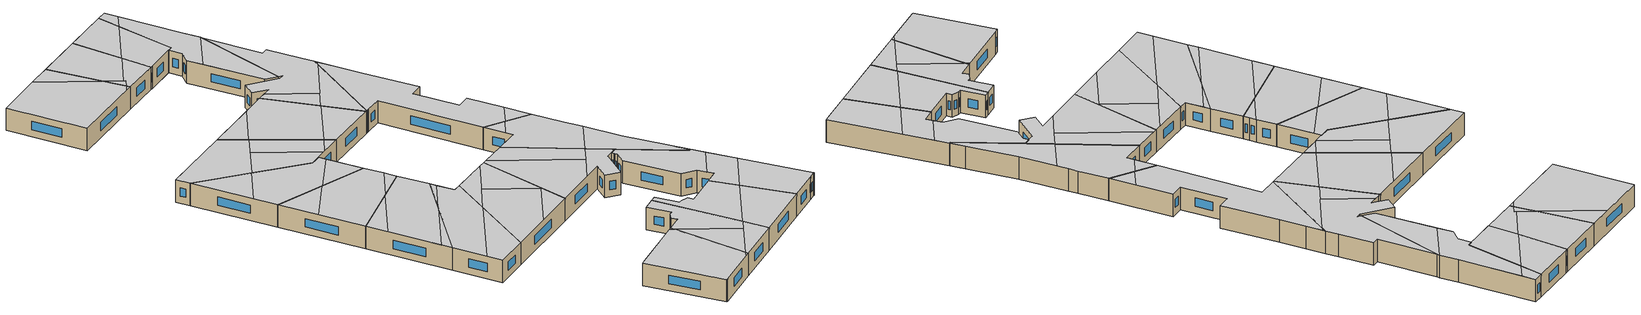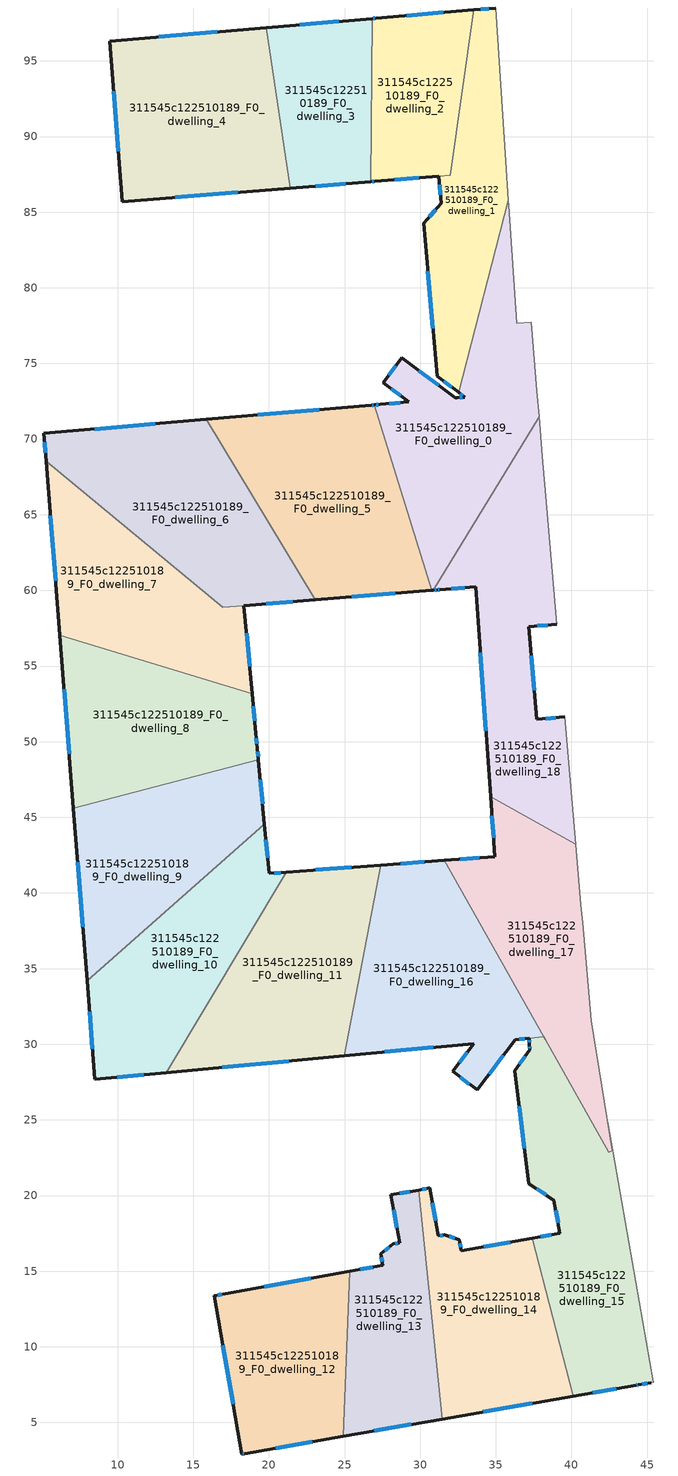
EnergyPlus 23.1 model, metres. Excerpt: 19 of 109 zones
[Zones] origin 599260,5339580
311545c122510189_F0_dwelling_0
 floor ground (EU_floor_Construction): 35.84,85.8 35.86,85.45 36.39,77.66 37.33,77.74 37.72,73.19 37.86,71.47 30.87,60.02 30.75,60.01 26.96,72.26 27.37,72.29 29.26,72.46 27.56,73.72 28.78,75.36 32.33,72.72 32.45,72.73 32.95,72.77 32.54,73.08 z0
 wall outside (EU_wall_Construction): 32.54,73.08 32.95,72.77 32.45,72.73 32.33,72.72 28.78,75.36 27.56,73.72 29.26,72.46 27.37,72.29 26.96,72.26 / 30.75,60.01 30.87,60.02 z0:3
 wall to 311545c122510189_F0_dwelling_5 (EU_wall_Construction): 26.96,72.26 30.75,60.01 z0:3
 wall to 311545c122510189_F0_dwelling_1 (EU_wall_Construction): 35.84,85.8 32.54,73.08 z0:3
 wall adiabatic (EU_wall_Construction): 37.86,71.47 37.72,73.19 37.33,77.74 36.39,77.66 35.86,85.45 35.84,85.8 z0:3
 wall to 311545c122510189_F0_dwelling_18 (EU_wall_Construction): 30.87,60.02 37.86,71.47 z0:3
 window (EU_Window_Construction): 27.24,72.28 27.09,72.27 / 28.67,72.4 27.96,72.34 / 28.09,73.33 28.73,72.85 / 28.39,74.85 27.94,74.24 / 31.22,73.55 29.89,74.53 / 32.79,72.76 32.6,72.74 / 32.67,72.99 32.82,72.87 z0.94:2.06
 ceiling to 311545c122510189_F1_dwelling_4 (EU_floor_Construction): 37.42,70.75 37.86,71.47 37.72,73.19 37.33,77.74 36.39,77.66 35.86,85.45 35.84,85.8 32.54,73.08 32.95,72.77 32.45,72.73 32.33,72.72 28.78,75.36 27.56,73.72 29.26,72.46 28.08,72.35 31.69,66.93 z3
 ceiling to 311545c122510189_F1_dwelling_7 (EU_floor_Construction): 30.87,60.02 37.42,70.75 29.14,65.23 30.75,60.01 z3
 ceiling to 311545c122510189_F1_dwelling_5 (EU_floor_Construction): 31.69,66.93 28.08,72.35 27.37,72.29 26.96,72.26 29.14,65.23 z3
311545c122510189_F0_dwelling_1
 floor ground (EU_floor_Construction): 34.98,98.5 35.67,88.36 35.84,85.8 32.54,73.08 31.12,74.14 30.24,84.28 31.39,85.58 31.24,87.38 31.99,87.44 33.56,98.37 z0
 wall outside (EU_wall_Construction): 34.98,98.5 33.56,98.37 / 31.24,87.38 31.39,85.58 30.24,84.28 31.12,74.14 32.54,73.08 z0:3
 wall adiabatic (EU_wall_Construction): 35.84,85.8 35.67,88.36 34.98,98.5 z0:3
 wall to 311545c122510189_F0_dwelling_2 (EU_wall_Construction): 33.56,98.37 31.99,87.44 31.24,87.38 z0:3
 window (EU_Window_Construction): 34.53,98.46 34,98.41 / 31.56,73.81 32.09,73.41 / 30.52,81.1 30.84,77.32 / 31.03,85.17 30.6,84.69 / 31.29,86.82 31.34,86.14 z0.94:2.06
 ceiling to 311545c122510189_F1_dwelling_2 (EU_floor_Construction): 35.83,85.82 35.67,88.36 35.12,96.39 35.11,96.61 33.11,95.28 31.99,87.44 31.24,87.38 31.39,85.58 30.24,84.28 30.42,82.22 z3
 ceiling to 311545c122510189_F1_dwelling_4 (EU_floor_Construction): 32.54,73.08 35.84,85.8 35.83,85.82 30.42,82.22 31.12,74.14 z3
 ceiling to 311545c122510189_F1_dwelling_0 (EU_floor_Construction): 35.11,96.61 34.98,98.5 33.55,98.37 33.11,95.28 z3
311545c122510189_F0_dwelling_10
 floor ground (EU_floor_Construction): 19.71,44.55 20.02,41.29 21.13,41.38 13.22,28.12 8.5,27.68 7.98,34.18 z0
 wall outside (EU_wall_Construction): 21.13,41.38 20.02,41.29 19.71,44.55 / 7.98,34.18 8.5,27.68 13.22,28.12 z0:3
 wall to 311545c122510189_F0_dwelling_9 (EU_wall_Construction): 19.71,44.55 7.98,34.18 z0:3
 wall to 311545c122510189_F0_dwelling_11 (EU_wall_Construction): 13.22,28.12 21.13,41.38 z0:3
 window (EU_Window_Construction): 19.92,42.31 19.81,43.53 / 20.78,41.35 20.37,41.32 / 9.98,27.82 11.74,27.98 / 8.14,32.14 8.34,29.72 z0.94:2.06
 ceiling to 311545c122510189_F1_dwelling_10 (EU_floor_Construction): 18.07,36.25 21.13,41.37 20.02,41.29 19.82,43.39 19.79,43.65 15.33,40.67 7.98,34.18 8.33,29.77 z3
 ceiling to 311545c122510189_F1_dwelling_12 (EU_floor_Construction): 13.22,28.12 18.07,36.25 8.33,29.77 8.5,27.68 z3
 ceiling to 311545c122510189_F1_dwelling_9 (EU_floor_Construction): 19.79,43.65 19.71,44.55 15.33,40.67 z3
311545c122510189_F0_dwelling_11
 floor ground (EU_floor_Construction): 27.39,41.84 24.99,29.24 13.22,28.12 21.13,41.38 z0
 wall outside (EU_wall_Construction): 27.39,41.84 21.13,41.38 / 13.22,28.12 24.99,29.24 z0:3
 wall to 311545c122510189_F0_dwelling_16 (EU_wall_Construction): 24.99,29.24 27.39,41.84 z0:3
 window (EU_Window_Construction): 25.43,41.69 23.1,41.52 / 16.91,28.47 21.3,28.89 z0.94:2.06
 ceiling to 311545c122510189_F1_dwelling_12 (EU_floor_Construction): 25.59,32.98 21.77,38.71 18.07,36.25 13.22,28.12 19.14,28.68 z3
 ceiling to 311545c122510189_F1_dwelling_10 (EU_floor_Construction): 26.35,41.76 21.13,41.37 18.07,36.25 z3
 ceiling to 311545c122510189_F1_dwelling_13 (EU_floor_Construction): 24.99,29.24 27.39,41.84 26.35,41.76 21.77,38.71 25.59,32.98 19.14,28.68 z3
311545c122510189_F0_dwelling_12
 floor ground (EU_floor_Construction): 25.35,15 24.92,4.09 18.4,2.95 18.2,2.92 16.41,13.38 17.12,13.51 z0
 wall outside (EU_wall_Construction): 25.35,15 17.12,13.51 16.41,13.38 18.2,2.92 18.4,2.95 24.92,4.09 z0:3
 wall to 311545c122510189_F0_dwelling_13 (EU_wall_Construction): 24.92,4.09 25.35,15 z0:3
 window (EU_Window_Construction): 16.9,13.47 16.63,13.42 / 22.77,14.53 19.7,13.97 / 20.44,3.31 22.87,3.73 / 18.26,2.93 18.33,2.94 / 16.97,10.1 17.63,6.2 z0.94:2.06
 ceiling to 311545c122510189_F1_dwelling_16 (EU_floor_Construction): 24.02,3.93 24.94,4.54 25.32,14.37 24.95,14.93 17.12,13.51 16.41,13.38 18.2,2.92 18.4,2.95 z3
 ceiling to 311545c122510189_F1_dwelling_15 (EU_floor_Construction): 25.32,14.37 25.35,15 24.95,14.93 z3
 ceiling to 311545c122510189_F1_dwelling_17 (EU_floor_Construction): 24.92,4.09 24.94,4.54 24.02,3.93 z3
311545c122510189_F0_dwelling_13
 floor ground (EU_floor_Construction): 29.89,20.37 31.46,5.23 24.92,4.09 25.35,15 27.54,15.4 27.4,16.15 28.21,16.8 28.64,16.88 28.07,20.04 z0
 wall outside (EU_wall_Construction): 29.89,20.37 28.07,20.04 28.64,16.88 28.21,16.8 27.4,16.15 27.54,15.4 25.35,15 / 24.92,4.09 31.46,5.23 z0:3
 wall to 311545c122510189_F0_dwelling_14 (EU_wall_Construction): 31.46,5.23 29.89,20.37 z0:3
 window (EU_Window_Construction): 26.85,15.27 26.03,15.12 / 27.44,15.92 27.49,15.63 / 27.96,16.6 27.65,16.36 / 28.5,16.85 28.35,16.82 / 28.25,19.05 28.46,17.87 / 29.32,20.26 28.64,20.14 / 26.97,4.45 29.41,4.87 z0.94:2.06
 ceiling to 311545c122510189_F1_dwelling_15 (EU_floor_Construction): 31.1,8.65 29.89,20.37 28.07,20.04 28.64,16.88 28.21,16.8 27.4,16.15 27.46,15.83 27.54,15.4 25.35,15 25.32,14.37 29.74,7.74 z3
 ceiling to 311545c122510189_F1_dwelling_16 (EU_floor_Construction): 29.74,7.74 25.32,14.37 24.94,4.54 z3
 ceiling to 311545c122510189_F1_dwelling_17 (EU_floor_Construction): 31.46,5.23 31.1,8.65 24.94,4.54 24.92,4.09 z3
311545c122510189_F0_dwelling_14
 floor ground (EU_floor_Construction): 37.41,17.19 40.1,6.74 31.46,5.23 29.89,20.37 30.64,20.5 31.21,17.34 31.6,17.41 32.59,17.09 32.72,16.34 z0
 wall outside (EU_wall_Construction): 37.41,17.19 32.72,16.34 32.59,17.09 31.6,17.41 31.21,17.34 30.64,20.5 29.89,20.37 / 31.46,5.23 40.1,6.74 z0:3
 wall to 311545c122510189_F0_dwelling_15 (EU_wall_Construction): 40.1,6.74 37.41,17.19 z0:3
 window (EU_Window_Construction): 31.03,18.33 30.82,19.51 / 31.48,17.38 31.33,17.36 / 32.28,17.19 31.91,17.31 / 32.68,16.57 32.63,16.86 / 35.94,16.92 34.19,16.6 / 34.17,5.7 37.39,6.27 / 30.4,20.46 30.13,20.41 z0.94:2.06
 ceiling to 311545c122510189_F1_dwelling_17 (EU_floor_Construction): 40.1,6.74 38.37,13.49 31.1,8.65 31.46,5.23 z3
 ceiling to 311545c122510189_F1_dwelling_15 (EU_floor_Construction): 38.37,13.49 37.41,17.19 32.72,16.34 32.59,17.09 31.6,17.41 31.21,17.34 30.64,20.5 29.89,20.37 31.1,8.65 z3
311545c122510189_F0_dwelling_15
 floor ground (EU_floor_Construction): 42.39,24.87 45.41,7.7 45.43,7.67 45.27,7.64 44.42,7.49 44.27,7.47 40.1,6.74 37.41,17.19 39.24,17.52 38.84,19.7 37.18,20.78 36.25,28.26 37.25,29.62 37.23,29.94 37.22,30 37.2,30.39 38.18,30.49 38.26,30.34 42.47,22.87 42.7,22.95 z0
 wall outside (EU_wall_Construction): 40.1,6.74 44.27,7.47 44.42,7.49 45.27,7.64 / 37.2,30.39 37.22,30 37.23,29.94 37.25,29.62 36.25,28.26 37.18,20.78 38.84,19.7 39.24,17.52 37.41,17.19 z0:3
 wall adiabatic (EU_wall_Construction): 45.27,7.64 45.43,7.67 45.41,7.7 42.39,24.87 42.7,22.95 z0:3
 wall to 311545c122510189_F0_dwelling_17 (EU_wall_Construction): 42.7,22.95 42.47,22.87 38.26,30.34 38.18,30.49 z0:3
 wall to 311545c122510189_F0_dwelling_16 (EU_wall_Construction): 38.18,30.49 37.2,30.39 z0:3
 window (EU_Window_Construction): 44.69,7.54 45,7.59 / 44.32,7.48 44.38,7.48 / 41.41,6.97 42.97,7.24 / 38.67,17.42 37.99,17.29 / 38.97,19.02 39.12,18.2 / 37.7,20.45 38.32,20.04 / 36.54,25.91 36.89,23.13 / 36.94,29.2 36.57,28.68 / 37.23,29.84 37.24,29.72 / 37.2,30.27 37.21,30.12 z0.94:2.06
 ceiling to 311545c122510189_F1_dwelling_14 (EU_floor_Construction): 43.06,21.09 42.39,24.87 42.7,22.95 42.47,22.87 38.26,30.34 38.18,30.49 37.2,30.39 37.25,29.62 36.25,28.26 37.18,20.78 38.84,19.7 39.07,18.43 z3
 ceiling to 311545c122510189_F1_dwelling_17 (EU_floor_Construction): 45.27,7.64 45.43,7.67 45.41,7.7 43.76,17.08 38.37,13.49 40.1,6.74 z3
 ceiling to 311545c122510189_F1_dwelling_15 (EU_floor_Construction): 43.76,17.08 43.06,21.09 39.07,18.43 39.24,17.52 37.41,17.19 38.37,13.49 z3
311545c122510189_F0_dwelling_16
 floor ground (EU_floor_Construction): 31.61,42.15 38.18,30.49 36.28,30.31 33.77,26.98 32.15,28.2 33.54,30.05 24.99,29.24 27.39,41.84 z0
 wall outside (EU_wall_Construction): 24.99,29.24 33.54,30.05 32.15,28.2 33.77,26.98 36.28,30.31 37.2,30.39 / 31.61,42.15 27.39,41.84 z0:3
 wall to 311545c122510189_F0_dwelling_17 (EU_wall_Construction): 38.18,30.49 31.61,42.15 z0:3
 window (EU_Window_Construction): 34.55,28.02 35.49,29.26 / 32.66,27.82 33.26,27.36 / 33.11,29.47 32.59,28.78 / 27.67,29.49 30.86,29.79 / 30.29,42.06 28.71,41.94 / 36.57,30.33 36.91,30.37 z0.94:2.06
 ceiling to 311545c122510189_F1_dwelling_13 (EU_floor_Construction): 34.33,32.16 27.86,41.88 27.39,41.84 24.99,29.24 30.75,29.78 z3
 ceiling to 311545c122510189_F1_dwelling_11 (EU_floor_Construction): 36.44,33.57 31.61,42.15 27.86,41.88 34.33,32.16 z3
 ceiling to 311545c122510189_F1_dwelling_14 (EU_floor_Construction): 38.18,30.49 36.44,33.57 30.75,29.78 33.54,30.05 32.15,28.2 33.77,26.98 36.28,30.31 z3
311545c122510189_F0_dwelling_17
 floor ground (EU_floor_Construction): 40.28,43.21 40.62,39.21 40.74,38.02 41.32,31.55 42.7,22.95 42.47,22.87 31.61,42.15 34.94,42.4 34.66,46.35 z0
 wall outside (EU_wall_Construction): 34.66,46.35 34.94,42.4 31.61,42.15 z0:3
 wall to 311545c122510189_F0_dwelling_18 (EU_wall_Construction): 40.28,43.21 34.66,46.35 z0:3
 wall adiabatic (EU_wall_Construction): 42.7,22.95 41.32,31.55 40.74,38.02 40.62,39.21 40.28,43.21 z0:3
 window (EU_Window_Construction): 34.75,45.12 34.85,43.64 / 33.89,42.32 32.65,42.23 z0.94:2.06
 ceiling to 311545c122510189_F1_dwelling_11 (EU_floor_Construction): 40.88,36.53 40.74,38.02 40.62,39.21 40.28,43.21 37.19,44.94 34.87,43.39 34.94,42.4 31.61,42.15 36.44,33.57 z3
 ceiling to 311545c122510189_F1_dwelling_14 (EU_floor_Construction): 42.7,22.95 41.32,31.55 40.88,36.53 36.44,33.57 38.23,30.4 38.26,30.34 42.47,22.87 z3
 ceiling to 311545c122510189_F1_dwelling_7 (EU_floor_Construction): 37.19,44.94 34.66,46.35 34.87,43.39 z3
311545c122510189_F0_dwelling_18
 floor ground (EU_floor_Construction): 37.86,71.47 38.08,68.87 38.38,65.48 39.03,57.76 37.17,57.6 37.71,51.47 39.56,51.63 40.28,43.21 34.66,46.35 33.68,60.25 31.3,60.05 31.16,60.04 30.87,60.02 z0
 wall outside (EU_wall_Construction): 39.56,51.63 37.71,51.47 37.17,57.6 39.03,57.76 / 30.87,60.02 31.16,60.04 31.3,60.05 33.68,60.25 34.66,46.35 z0:3
 wall adiabatic (EU_wall_Construction): 40.28,43.21 39.56,51.63 / 39.03,57.76 38.38,65.48 38.08,68.87 37.86,71.47 z0:3
 window (EU_Window_Construction): 37.54,53.39 37.34,55.68 / 38.98,51.58 38.29,51.52 / 33.98,55.89 34.35,50.71 / 32.04,60.11 32.93,60.19 / 31.2,60.04 31.26,60.05 / 30.96,60.02 31.07,60.03 / 37.76,57.65 38.45,57.71 z0.94:2.06
 ceiling to 311545c122510189_F1_dwelling_7 (EU_floor_Construction): 39.97,46.79 39.56,51.63 37.71,51.47 37.17,57.6 39.03,57.76 38.38,65.48 38.08,68.87 37.9,71.07 37.42,70.75 30.87,60.02 33.68,60.25 34.66,46.35 37.19,44.94 z3
 ceiling to 311545c122510189_F1_dwelling_4 (EU_floor_Construction): 37.9,71.07 37.86,71.47 37.42,70.75 z3
 ceiling to 311545c122510189_F1_dwelling_11 (EU_floor_Construction): 40.28,43.21 39.97,46.79 37.19,44.94 z3
311545c122510189_F0_dwelling_2
 floor ground (EU_floor_Construction): 33.56,98.37 31.99,87.44 27,87.04 26.75,87.02 26.82,97.8 27.08,97.82 z0
 wall outside (EU_wall_Construction): 33.56,98.37 27.08,97.82 26.82,97.8 / 26.75,87.02 27,87.04 31.23,87.38 z0:3
 wall to 311545c122510189_F0_dwelling_3 (EU_wall_Construction): 26.82,97.8 26.75,87.02 z0:3
 window (EU_Window_Construction): 31.52,98.2 29.11,97.99 / 28.33,87.14 29.91,87.27 / 26.83,87.02 26.92,87.03 / 27,97.81 26.9,97.8 z0.94:2.06
 ceiling to 311545c122510189_F1_dwelling_2 (EU_floor_Construction): 31.99,87.44 33.11,95.28 26.78,91.06 26.75,87.02 z3
 ceiling to 311545c122510189_F1_dwelling_0 (EU_floor_Construction): 33.11,95.28 33.55,98.37 27.08,97.82 26.82,97.8 26.78,91.06 z3
311545c122510189_F0_dwelling_3
 floor ground (EU_floor_Construction): 26.82,97.8 26.75,87.02 21.42,86.59 19.84,97.2 z0
 wall outside (EU_wall_Construction): 21.42,86.59 26.75,87.02 / 26.82,97.8 19.84,97.2 z0:3
 wall to 311545c122510189_F0_dwelling_4 (EU_wall_Construction): 19.84,97.2 21.42,86.59 z0:3
 window (EU_Window_Construction): 23.09,86.72 25.08,86.88 / 24.64,97.61 22.03,97.39 z0.94:2.06
 ceiling to 311545c122510189_F1_dwelling_0 (EU_floor_Construction): 26.78,91.06 26.82,97.8 19.84,97.2 20.9,90.05 22.24,88.04 z3
 ceiling to 311545c122510189_F1_dwelling_1 (EU_floor_Construction): 22.38,87.83 20.9,90.05 21.34,87.14 z3
 ceiling to 311545c122510189_F1_dwelling_2 (EU_floor_Construction): 26.75,87.02 26.78,91.06 22.24,88.04 22.38,87.83 21.34,87.14 21.42,86.59 z3
311545c122510189_F0_dwelling_4
 floor ground (EU_floor_Construction): 19.84,97.2 21.42,86.59 10.32,85.69 9.47,96.31 z0
 wall outside (EU_wall_Construction): 19.84,97.2 9.47,96.31 10.32,85.69 21.42,86.59 z0:3
 window (EU_Window_Construction): 16.59,96.92 12.72,96.59 / 13.8,85.97 17.94,86.3 / 9.74,92.98 10.05,89.02 z0.94:2.06
 ceiling to 311545c122510189_F1_dwelling_1 (EU_floor_Construction): 20.38,86.5 21.34,87.14 20.9,90.05 16.34,96.9 9.47,96.31 10.32,85.69 z3
 ceiling to 311545c122510189_F1_dwelling_0 (EU_floor_Construction): 20.9,90.05 19.84,97.2 16.34,96.9 z3
 ceiling to 311545c122510189_F1_dwelling_2 (EU_floor_Construction): 21.42,86.59 21.34,87.14 20.38,86.5 z3
311545c122510189_F0_dwelling_5
 floor ground (EU_floor_Construction): 26.96,72.26 30.75,60.01 23.06,59.38 15.85,71.3 26.76,72.24 z0
 wall outside (EU_wall_Construction): 26.96,72.26 26.76,72.24 15.85,71.3 / 23.06,59.38 30.75,60.01 z0:3
 wall to 311545c122510189_F0_dwelling_6 (EU_wall_Construction): 15.85,71.3 23.06,59.38 z0:3
 window (EU_Window_Construction): 26.9,72.25 26.82,72.25 / 25.47,59.58 28.34,59.81 / 23.34,71.94 19.27,71.59 z0.94:2.06
 ceiling to 311545c122510189_F1_dwelling_5 (EU_floor_Construction): 29.14,65.23 26.96,72.26 26.76,72.24 23.54,71.96 17.78,68.12 22.28,60.67 z3
 ceiling to 311545c122510189_F1_dwelling_3 (EU_floor_Construction): 23.54,71.96 15.85,71.3 17.77,68.12 z3
 ceiling to 311545c122510189_F1_dwelling_7 (EU_floor_Construction): 30.75,60.01 29.14,65.23 22.28,60.67 23.06,59.38 z3
311545c122510189_F0_dwelling_6
 floor ground (EU_floor_Construction): 15.85,71.3 23.06,59.38 16.95,58.88 5.28,68.53 5.13,70.37 z0
 wall outside (EU_wall_Construction): 15.85,71.3 5.13,70.37 5.28,68.53 / 18.35,58.99 23.06,59.38 z0:3
 wall to 311545c122510189_F0_dwelling_7 (EU_wall_Construction): 5.28,68.53 16.95,58.88 18.35,58.99 z0:3
 window (EU_Window_Construction): 12.49,71.01 8.49,70.66 / 5.18,69.79 5.23,69.11 / 19.83,59.11 21.59,59.26 z0.94:2.06
 ceiling to 311545c122510189_F1_dwelling_3 (EU_floor_Construction): 17.77,68.12 15.85,71.3 5.13,70.37 5.28,68.53 11.12,63.69 z3
 ceiling to 311545c122510189_F1_dwelling_5 (EU_floor_Construction): 22.28,60.67 17.78,68.12 15.12,66.35 19.93,59.12 19.96,59.12 z3
 ceiling to 311545c122510189_F1_dwelling_6 (EU_floor_Construction): 19.93,59.12 15.12,66.35 11.12,63.69 16.95,58.88 z3
 ceiling to 311545c122510189_F1_dwelling_7 (EU_floor_Construction): 23.06,59.38 22.28,60.67 19.96,59.12 z3
311545c122510189_F0_dwelling_7
 floor ground (EU_floor_Construction): 18.35,58.99 18.9,53.17 6.18,57.05 5.28,68.53 16.95,58.88 z0
 wall outside (EU_wall_Construction): 5.28,68.53 6.18,57.05 / 18.9,53.17 18.35,58.99 z0:3
 wall to 311545c122510189_F0_dwelling_8 (EU_wall_Construction): 6.18,57.05 18.9,53.17 z0:3
 window (EU_Window_Construction): 5.56,64.93 5.9,60.65 / 18.73,54.99 18.52,57.17 z0.94:2.06
 ceiling to 311545c122510189_F1_dwelling_6 (EU_floor_Construction): 18.44,58.04 18.35,58.99 16.95,58.88 11.12,63.69 5.93,60.24 6.18,57.05 12.8,55.03 z3
 ceiling to 311545c122510189_F1_dwelling_3 (EU_floor_Construction): 11.12,63.69 5.28,68.53 5.93,60.24 z3
 ceiling to 311545c122510189_F1_dwelling_8 (EU_floor_Construction): 18.9,53.17 18.44,58.04 12.8,55.03 z3
311545c122510189_F0_dwelling_8
 floor ground (EU_floor_Construction): 18.9,53.17 19.15,50.55 19.23,49.57 19.31,48.82 7.08,45.6 6.18,57.05 z0
 wall outside (EU_wall_Construction): 19.31,48.82 19.23,49.57 19.15,50.55 18.9,53.17 / 6.18,57.05 7.08,45.6 z0:3
 wall to 311545c122510189_F0_dwelling_9 (EU_wall_Construction): 7.08,45.6 19.31,48.82 z0:3
 window (EU_Window_Construction): 19.07,51.37 18.98,52.35 / 19.21,49.87 19.18,50.24 / 19.28,49.05 19.26,49.33 / 6.46,53.46 6.8,49.19 z0.94:2.06
 ceiling to 311545c122510189_F1_dwelling_8 (EU_floor_Construction): 14.8,47.63 19.15,50.52 19.15,50.55 18.9,53.17 12.8,55.03 6.6,51.72 7.08,45.6 z3
 ceiling to 311545c122510189_F1_dwelling_6 (EU_floor_Construction): 12.8,55.03 6.18,57.05 6.6,51.72 z3
 ceiling to 311545c122510189_F1_dwelling_9 (EU_floor_Construction): 19.31,48.82 19.23,49.57 19.15,50.52 14.8,47.63 z3
311545c122510189_F0_dwelling_9
 floor ground (EU_floor_Construction): 19.31,48.82 19.71,44.55 7.98,34.18 7.08,45.6 z0
 wall outside (EU_wall_Construction): 19.71,44.55 19.31,48.82 / 7.08,45.6 7.98,34.18 z0:3
 window (EU_Window_Construction): 19.58,45.89 19.43,47.48 / 7.37,42.02 7.7,37.76 z0.94:2.06
 ceiling to 311545c122510189_F1_dwelling_9 (EU_floor_Construction): 15.33,40.67 19.71,44.55 19.31,48.82 14.8,47.63 7.32,42.65 7.86,35.71 z3
 ceiling to 311545c122510189_F1_dwelling_10 (EU_floor_Construction): 15.33,40.67 7.86,35.71 7.98,34.18 z3
 ceiling to 311545c122510189_F1_dwelling_8 (EU_floor_Construction): 14.8,47.63 7.08,45.6 7.32,42.65 z3
[Building]
EU S2 Campaign: North Axis=0; Terrain=City; Solar Distribution=FullExterior
[Site:Location]
Vienna: Latitude=48; Longitude=16.5; Time Zone=1; Elevation=183
[SizingPeriod:WeatherFileDays]
AnnualSizingPeriod: Begin Month=1; Begin Day of Month=1; End Month=12; End Day of Month=31; Day of Week for Start Day=Monday; Use Weather File Daylight Saving Period=No; Use Weather File Rain and Snow Indicators=No
[MATERIAL]
EU_InternalMass_Material: Roughness=MediumRough; Thickness=0.1; Conductivity=1; Density=1800; Specific Heat=900; Thermal Absorptance=0.9; Solar Absorptance=0.7; Visible Absorptance=0.7
[MATERIAL:NOMASS] Roughness=MediumRough; Thermal Absorptance=0.9; Solar Absorptance=0.7; Visible Absorptance=0.7
Name | Thermal Resistance
EU_wall_NoMass | 0.914258
EU_floor_NoMass | 1.09711
[WINDOWMATERIAL:SIMPLEGLAZINGSYSTEM]
EU_Window_SimpleGlazing: UFactor=2.09642; Solar Heat Gain Coefficient=0.65; Visible Transmittance=0.65
[CONSTRUCTION]
EU_wall_Construction: EU_wall_NoMass
EU_floor_Construction: EU_floor_NoMass
EU_Window_Construction: EU_Window_SimpleGlazing
EU_InternalMass_Construction: EU_InternalMass_Material
[ZONE] Type=1; Multiplier=1; Ceiling Height=autocalculate; Floor Area=autocalculate; Part of Total Floor Area=Yes
Name | Volume
311545c122510189_F0_dwelling_0 | 340.419
311545c122510189_F0_dwelling_1 | 236.248
311545c122510189_F0_dwelling_10 | 294.932
311545c122510189_F0_dwelling_11 | 337.45
311545c122510189_F0_dwelling_12 | 253.914
311545c122510189_F0_dwelling_13 | 214.983
311545c122510189_F0_dwelling_14 | 273.517
311545c122510189_F0_dwelling_15 | 348.633
311545c122510189_F0_dwelling_16 | 341.414
311545c122510189_F0_dwelling_17 | 294.52
311545c122510189_F0_dwelling_18 | 341.958
311545c122510189_F0_dwelling_2 | 193.721
311545c122510189_F0_dwelling_3 | 198.765
311545c122510189_F0_dwelling_4 | 345.182
311545c122510189_F0_dwelling_5 | 353.831
311545c122510189_F0_dwelling_6 | 346.286
311545c122510189_F0_dwelling_7 | 297.842
311545c122510189_F0_dwelling_8 | 294.918
311545c122510189_F0_dwelling_9 | 294.908
[INTERNALMASS] Construction=EU_InternalMass_Construction
Name | Zone or ZoneList | Surface Area
311545c122510189_F0_dwelling_0_EU_InternalMass | 311545c122510189_F0_dwelling_0 | 113.463
311545c122510189_F0_dwelling_1_EU_InternalMass | 311545c122510189_F0_dwelling_1 | 78.7523
311545c122510189_F0_dwelling_2_EU_InternalMass | 311545c122510189_F0_dwelling_2 | 64.5635
311545c122510189_F0_dwelling_3_EU_InternalMass | 311545c122510189_F0_dwelling_3 | 66.2642
311545c122510189_F0_dwelling_4_EU_InternalMass | 311545c122510189_F0_dwelling_4 | 115.063
311545c122510189_F0_dwelling_5_EU_InternalMass | 311545c122510189_F0_dwelling_5 | 117.947
311545c122510189_F0_dwelling_6_EU_InternalMass | 311545c122510189_F0_dwelling_6 | 115.437
311545c122510189_F0_dwelling_7_EU_InternalMass | 311545c122510189_F0_dwelling_7 | 99.2758
311545c122510189_F0_dwelling_8_EU_InternalMass | 311545c122510189_F0_dwelling_8 | 98.3058
311545c122510189_F0_dwelling_9_EU_InternalMass | 311545c122510189_F0_dwelling_9 | 98.3017
311545c122510189_F0_dwelling_10_EU_InternalMass | 311545c122510189_F0_dwelling_10 | 98.3111
311545c122510189_F0_dwelling_11_EU_InternalMass | 311545c122510189_F0_dwelling_11 | 112.482
311545c122510189_F0_dwelling_12_EU_InternalMass | 311545c122510189_F0_dwelling_12 | 84.6383
311545c122510189_F0_dwelling_13_EU_InternalMass | 311545c122510189_F0_dwelling_13 | 71.6614
311545c122510189_F0_dwelling_14_EU_InternalMass | 311545c122510189_F0_dwelling_14 | 91.1739
311545c122510189_F0_dwelling_15_EU_InternalMass | 311545c122510189_F0_dwelling_15 | 116.21
311545c122510189_F0_dwelling_16_EU_InternalMass | 311545c122510189_F0_dwelling_16 | 113.808
311545c122510189_F0_dwelling_17_EU_InternalMass | 311545c122510189_F0_dwelling_17 | 98.1722
311545c122510189_F0_dwelling_18_EU_InternalMass | 311545c122510189_F0_dwelling_18 | 113.987
[OTHEREQUIPMENT] Fuel Type=Electricity; Design Level Calculation Method=Watts/Area; Power per Zone Floor Area=1; Fraction Latent=0; Fraction Radiant=0; Fraction Lost=0; Carbon Dioxide Generation Rate=0; EndUse Subcategory=EU_Step8_InternalGains
Name | Zone or ZoneList or Space or SpaceList | Schedule
EU_Step8_InternalGain_311545c122510189_F0_dwelling_0_f000 | 311545c122510189_F0_dwelling_0 | EU_Step8_GainSchedule_311545c122510189_F0_dwelling_0_f000
EU_Step8_InternalGain_311545c122510189_F0_dwelling_1_f000 | 311545c122510189_F0_dwelling_1 | EU_Step8_GainSchedule_311545c122510189_F0_dwelling_1_f000
EU_Step8_InternalGain_311545c122510189_F0_dwelling_2_f000 | 311545c122510189_F0_dwelling_2 | EU_Step8_GainSchedule_311545c122510189_F0_dwelling_2_f000
EU_Step8_InternalGain_311545c122510189_F0_dwelling_3_f000 | 311545c122510189_F0_dwelling_3 | EU_Step8_GainSchedule_311545c122510189_F0_dwelling_3_f000
EU_Step8_InternalGain_311545c122510189_F0_dwelling_4_f000 | 311545c122510189_F0_dwelling_4 | EU_Step8_GainSchedule_311545c122510189_F0_dwelling_4_f000
EU_Step8_InternalGain_311545c122510189_F0_dwelling_5_f000 | 311545c122510189_F0_dwelling_5 | EU_Step8_GainSchedule_311545c122510189_F0_dwelling_5_f000
EU_Step8_InternalGain_311545c122510189_F0_dwelling_6_f000 | 311545c122510189_F0_dwelling_6 | EU_Step8_GainSchedule_311545c122510189_F0_dwelling_6_f000
EU_Step8_InternalGain_311545c122510189_F0_dwelling_7_f000 | 311545c122510189_F0_dwelling_7 | EU_Step8_GainSchedule_311545c122510189_F0_dwelling_7_f000
EU_Step8_InternalGain_311545c122510189_F0_dwelling_8_f000 | 311545c122510189_F0_dwelling_8 | EU_Step8_GainSchedule_311545c122510189_F0_dwelling_8_f000
EU_Step8_InternalGain_311545c122510189_F0_dwelling_9_f000 | 311545c122510189_F0_dwelling_9 | EU_Step8_GainSchedule_311545c122510189_F0_dwelling_9_f000
EU_Step8_InternalGain_311545c122510189_F0_dwelling_10_f000 | 311545c122510189_F0_dwelling_10 | EU_Step8_GainSchedule_311545c122510189_F0_dwelling_10_f000
EU_Step8_InternalGain_311545c122510189_F0_dwelling_11_f000 | 311545c122510189_F0_dwelling_11 | EU_Step8_GainSchedule_311545c122510189_F0_dwelling_11_f000
EU_Step8_InternalGain_311545c122510189_F0_dwelling_12_f000 | 311545c122510189_F0_dwelling_12 | EU_Step8_GainSchedule_311545c122510189_F0_dwelling_12_f000
EU_Step8_InternalGain_311545c122510189_F0_dwelling_13_f000 | 311545c122510189_F0_dwelling_13 | EU_Step8_GainSchedule_311545c122510189_F0_dwelling_13_f000
EU_Step8_InternalGain_311545c122510189_F0_dwelling_14_f000 | 311545c122510189_F0_dwelling_14 | EU_Step8_GainSchedule_311545c122510189_F0_dwelling_14_f000
EU_Step8_InternalGain_311545c122510189_F0_dwelling_15_f000 | 311545c122510189_F0_dwelling_15 | EU_Step8_GainSchedule_311545c122510189_F0_dwelling_15_f000
EU_Step8_InternalGain_311545c122510189_F0_dwelling_16_f000 | 311545c122510189_F0_dwelling_16 | EU_Step8_GainSchedule_311545c122510189_F0_dwelling_16_f000
EU_Step8_InternalGain_311545c122510189_F0_dwelling_17_f000 | 311545c122510189_F0_dwelling_17 | EU_Step8_GainSchedule_311545c122510189_F0_dwelling_17_f000
EU_Step8_InternalGain_311545c122510189_F0_dwelling_18_f000 | 311545c122510189_F0_dwelling_18 | EU_Step8_GainSchedule_311545c122510189_F0_dwelling_18_f000
[ZONEVENTILATION:DESIGNFLOWRATE] Schedule=EU_AlwaysOn; Design Flow Rate Calculation Method=AirChanges/Hour; Air Changes per Hour=0.546891; Ventilation Type=Natural; Fan Pressure Rise=0; Fan Total Efficiency=1; Constant Term Coefficient=1; Temperature Term Coefficient=0; Velocity Term Coefficient=0; Velocity Squared Term Coefficient=0; Minimum Indoor Temperature=-100; Maximum Indoor Temperature=100; Delta Temperature=-100; Minimum Outdoor Temperature=-100; Maximum Outdoor Temperature=100; Maximum Wind Speed=40
Name | Zone or ZoneList or Space or SpaceList
EU_ConstantAir_311545c122510189_F0_dwelling_0 | 311545c122510189_F0_dwelling_0
EU_ConstantAir_311545c122510189_F0_dwelling_1 | 311545c122510189_F0_dwelling_1
EU_ConstantAir_311545c122510189_F0_dwelling_2 | 311545c122510189_F0_dwelling_2
EU_ConstantAir_311545c122510189_F0_dwelling_3 | 311545c122510189_F0_dwelling_3
EU_ConstantAir_311545c122510189_F0_dwelling_4 | 311545c122510189_F0_dwelling_4
EU_ConstantAir_311545c122510189_F0_dwelling_5 | 311545c122510189_F0_dwelling_5
EU_ConstantAir_311545c122510189_F0_dwelling_6 | 311545c122510189_F0_dwelling_6
EU_ConstantAir_311545c122510189_F0_dwelling_7 | 311545c122510189_F0_dwelling_7
EU_ConstantAir_311545c122510189_F0_dwelling_8 | 311545c122510189_F0_dwelling_8
EU_ConstantAir_311545c122510189_F0_dwelling_9 | 311545c122510189_F0_dwelling_9
EU_ConstantAir_311545c122510189_F0_dwelling_10 | 311545c122510189_F0_dwelling_10
EU_ConstantAir_311545c122510189_F0_dwelling_11 | 311545c122510189_F0_dwelling_11
EU_ConstantAir_311545c122510189_F0_dwelling_12 | 311545c122510189_F0_dwelling_12
EU_ConstantAir_311545c122510189_F0_dwelling_13 | 311545c122510189_F0_dwelling_13
EU_ConstantAir_311545c122510189_F0_dwelling_14 | 311545c122510189_F0_dwelling_14
EU_ConstantAir_311545c122510189_F0_dwelling_15 | 311545c122510189_F0_dwelling_15
EU_ConstantAir_311545c122510189_F0_dwelling_16 | 311545c122510189_F0_dwelling_16
EU_ConstantAir_311545c122510189_F0_dwelling_17 | 311545c122510189_F0_dwelling_17
EU_ConstantAir_311545c122510189_F0_dwelling_18 | 311545c122510189_F0_dwelling_18
[HVACTEMPLATE:THERMOSTAT] Constant Heating Setpoint=20; Constant Cooling Setpoint=50
EU_HeatOnly_311545c122510189_F0_dwelling_0; EU_HeatOnly_311545c122510189_F0_dwelling_1; EU_HeatOnly_311545c122510189_F0_dwelling_2; EU_HeatOnly_311545c122510189_F0_dwelling_3; EU_HeatOnly_311545c122510189_F0_dwelling_4; EU_HeatOnly_311545c122510189_F0_dwelling_5; EU_HeatOnly_311545c122510189_F0_dwelling_6; EU_HeatOnly_311545c122510189_F0_dwelling_7; EU_HeatOnly_311545c122510189_F0_dwelling_8; EU_HeatOnly_311545c122510189_F0_dwelling_9; EU_HeatOnly_311545c122510189_F0_dwelling_10; EU_HeatOnly_311545c122510189_F0_dwelling_11; EU_HeatOnly_311545c122510189_F0_dwelling_12; EU_HeatOnly_311545c122510189_F0_dwelling_13; EU_HeatOnly_311545c122510189_F0_dwelling_14; EU_HeatOnly_311545c122510189_F0_dwelling_15; EU_HeatOnly_311545c122510189_F0_dwelling_16; EU_HeatOnly_311545c122510189_F0_dwelling_17; EU_HeatOnly_311545c122510189_F0_dwelling_18; EU_HeatOnly_311545c122510189_F1_dwelling_0; EU_HeatOnly_311545c122510189_F1_dwelling_1; EU_HeatOnly_311545c122510189_F1_dwelling_2; EU_HeatOnly_311545c122510189_F1_dwelling_3; EU_HeatOnly_311545c122510189_F1_dwelling_4; EU_HeatOnly_311545c122510189_F1_dwelling_5; EU_HeatOnly_311545c122510189_F1_dwelling_6; EU_HeatOnly_311545c122510189_F1_dwelling_7; EU_HeatOnly_311545c122510189_F1_dwelling_8; EU_HeatOnly_311545c122510189_F1_dwelling_9; EU_HeatOnly_311545c122510189_F1_dwelling_10; EU_HeatOnly_311545c122510189_F1_dwelling_11; EU_HeatOnly_311545c122510189_F1_dwelling_12; EU_HeatOnly_311545c122510189_F1_dwelling_13; EU_HeatOnly_311545c122510189_F1_dwelling_14; EU_HeatOnly_311545c122510189_F1_dwelling_15; EU_HeatOnly_311545c122510189_F1_dwelling_16; EU_HeatOnly_311545c122510189_F1_dwelling_17; EU_HeatOnly_311545c122510189_F2_dwelling_0; EU_HeatOnly_311545c122510189_F2_dwelling_1; EU_HeatOnly_311545c122510189_F2_dwelling_2; EU_HeatOnly_311545c122510189_F2_dwelling_3; EU_HeatOnly_311545c122510189_F2_dwelling_4; EU_HeatOnly_311545c122510189_F2_dwelling_5; EU_HeatOnly_311545c122510189_F2_dwelling_6; EU_HeatOnly_311545c122510189_F2_dwelling_7; EU_HeatOnly_311545c122510189_F2_dwelling_8; EU_HeatOnly_311545c122510189_F2_dwelling_9; EU_HeatOnly_311545c122510189_F2_dwelling_10; EU_HeatOnly_311545c122510189_F2_dwelling_11; EU_HeatOnly_311545c122510189_F2_dwelling_12; EU_HeatOnly_311545c122510189_F2_dwelling_13; EU_HeatOnly_311545c122510189_F2_dwelling_14; EU_HeatOnly_311545c122510189_F2_dwelling_15; EU_HeatOnly_311545c122510189_F2_dwelling_16; EU_HeatOnly_311545c122510189_F2_dwelling_17; EU_HeatOnly_311545c122510189_F3_dwelling_0; EU_HeatOnly_311545c122510189_F3_dwelling_1; EU_HeatOnly_311545c122510189_F3_dwelling_2; EU_HeatOnly_311545c122510189_F3_dwelling_3; EU_HeatOnly_311545c122510189_F3_dwelling_4; EU_HeatOnly_311545c122510189_F3_dwelling_5; EU_HeatOnly_311545c122510189_F3_dwelling_6; EU_HeatOnly_311545c122510189_F3_dwelling_7; EU_HeatOnly_311545c122510189_F3_dwelling_8; EU_HeatOnly_311545c122510189_F3_dwelling_9; EU_HeatOnly_311545c122510189_F3_dwelling_10; EU_HeatOnly_311545c122510189_F3_dwelling_11; EU_HeatOnly_311545c122510189_F3_dwelling_12; EU_HeatOnly_311545c122510189_F3_dwelling_13; EU_HeatOnly_311545c122510189_F3_dwelling_14; EU_HeatOnly_311545c122510189_F3_dwelling_15; EU_HeatOnly_311545c122510189_F3_dwelling_16; EU_HeatOnly_311545c122510189_F3_dwelling_17; EU_HeatOnly_311545c122510189_F4_dwelling_0; EU_HeatOnly_311545c122510189_F4_dwelling_1; EU_HeatOnly_311545c122510189_F4_dwelling_2; EU_HeatOnly_311545c122510189_F4_dwelling_3; EU_HeatOnly_311545c122510189_F4_dwelling_4; EU_HeatOnly_311545c122510189_F4_dwelling_5; EU_HeatOnly_311545c122510189_F4_dwelling_6; EU_HeatOnly_311545c122510189_F4_dwelling_7; EU_HeatOnly_311545c122510189_F4_dwelling_8; EU_HeatOnly_311545c122510189_F4_dwelling_9; EU_HeatOnly_311545c122510189_F4_dwelling_10; EU_HeatOnly_311545c122510189_F4_dwelling_11; EU_HeatOnly_311545c122510189_F4_dwelling_12; EU_HeatOnly_311545c122510189_F4_dwelling_13; EU_HeatOnly_311545c122510189_F4_dwelling_14; EU_HeatOnly_311545c122510189_F4_dwelling_15; EU_HeatOnly_311545c122510189_F4_dwelling_16; EU_HeatOnly_311545c122510189_F4_dwelling_17; EU_HeatOnly_311545c122510189_F5_dwelling_0; EU_HeatOnly_311545c122510189_F5_dwelling_1; EU_HeatOnly_311545c122510189_F5_dwelling_2; EU_HeatOnly_311545c122510189_F5_dwelling_3; EU_HeatOnly_311545c122510189_F5_dwelling_4; EU_HeatOnly_311545c122510189_F5_dwelling_5; EU_HeatOnly_311545c122510189_F5_dwelling_6; EU_HeatOnly_311545c122510189_F5_dwelling_7; EU_HeatOnly_311545c122510189_F5_dwelling_8; EU_HeatOnly_311545c122510189_F5_dwelling_9; EU_HeatOnly_311545c122510189_F5_dwelling_10; EU_HeatOnly_311545c122510189_F5_dwelling_11; EU_HeatOnly_311545c122510189_F5_dwelling_12; EU_HeatOnly_311545c122510189_F5_dwelling_13; EU_HeatOnly_311545c122510189_F5_dwelling_14; EU_HeatOnly_311545c122510189_F5_dwelling_15; EU_HeatOnly_311545c122510189_F5_dwelling_16; EU_HeatOnly_311545c122510189_F5_dwelling_17
[HVACTEMPLATE:ZONE:IDEALLOADSAIRSYSTEM] System Availability Schedule=EU_AlwaysOn; Maximum Heating Supply Air Temperature=50; Minimum Cooling Supply Air Temperature=13; Maximum Heating Supply Air Humidity Ratio=0.0156; Minimum Cooling Supply Air Humidity Ratio=0.0077; Heating Limit=NoLimit; Cooling Limit=NoLimit; Heating Availability Schedule=EU_AlwaysOn; Cooling Availability Schedule=EU_CoolingOff; Dehumidification Control Type=ConstantSensibleHeatRatio; Cooling Sensible Heat Ratio=0.7; Dehumidification Setpoint=60; Humidification Control Type=None; Humidification Setpoint=30; Outdoor Air Method=None; Outdoor Air Flow Rate per Person=0.00944; Outdoor Air Flow Rate per Zone Floor Area=0; Outdoor Air Flow Rate per Zone=0; Demand Controlled Ventilation Type=None; Outdoor Air Economizer Type=NoEconomizer; Heat Recovery Type=None; Sensible Heat Recovery Effectiveness=0.7; Latent Heat Recovery Effectiveness=0.65
Name | Template Thermostat
311545c122510189_F0_dwelling_0 | EU_HeatOnly_311545c122510189_F0_dwelling_0
311545c122510189_F0_dwelling_1 | EU_HeatOnly_311545c122510189_F0_dwelling_1
311545c122510189_F0_dwelling_2 | EU_HeatOnly_311545c122510189_F0_dwelling_2
311545c122510189_F0_dwelling_3 | EU_HeatOnly_311545c122510189_F0_dwelling_3
311545c122510189_F0_dwelling_4 | EU_HeatOnly_311545c122510189_F0_dwelling_4
311545c122510189_F0_dwelling_5 | EU_HeatOnly_311545c122510189_F0_dwelling_5
311545c122510189_F0_dwelling_6 | EU_HeatOnly_311545c122510189_F0_dwelling_6
311545c122510189_F0_dwelling_7 | EU_HeatOnly_311545c122510189_F0_dwelling_7
311545c122510189_F0_dwelling_8 | EU_HeatOnly_311545c122510189_F0_dwelling_8
311545c122510189_F0_dwelling_9 | EU_HeatOnly_311545c122510189_F0_dwelling_9
311545c122510189_F0_dwelling_10 | EU_HeatOnly_311545c122510189_F0_dwelling_10
311545c122510189_F0_dwelling_11 | EU_HeatOnly_311545c122510189_F0_dwelling_11
311545c122510189_F0_dwelling_12 | EU_HeatOnly_311545c122510189_F0_dwelling_12
311545c122510189_F0_dwelling_13 | EU_HeatOnly_311545c122510189_F0_dwelling_13
311545c122510189_F0_dwelling_14 | EU_HeatOnly_311545c122510189_F0_dwelling_14
311545c122510189_F0_dwelling_15 | EU_HeatOnly_311545c122510189_F0_dwelling_15
311545c122510189_F0_dwelling_16 | EU_HeatOnly_311545c122510189_F0_dwelling_16
311545c122510189_F0_dwelling_17 | EU_HeatOnly_311545c122510189_F0_dwelling_17
311545c122510189_F0_dwelling_18 | EU_HeatOnly_311545c122510189_F0_dwelling_18
[SIZING:ZONE] Zone Cooling Design Supply Air Temperature Input Method=SupplyAirTemperature; Zone Cooling Design Supply Air Temperature=13; Zone Heating Design Supply Air Temperature Input Method=SupplyAirTemperature; Zone Heating Design Supply Air Temperature=50; Zone Cooling Design Supply Air Humidity Ratio=0.008; Zone Heating Design Supply Air Humidity Ratio=0.008; Cooling Design Air Flow Method=DesignDay; Cooling Design Air Flow Rate=0; Cooling Minimum Air Flow per Zone Floor Area=0.000762; Cooling Minimum Air Flow=0; Cooling Minimum Air Flow Fraction=0.2; Heating Design Air Flow Method=DesignDay; Heating Design Air Flow Rate=0; Heating Maximum Air Flow per Zone Floor Area=0.002032; Heating Maximum Air Flow=0.141576; Heating Maximum Air Flow Fraction=0.3; Account for Dedicated Outdoor Air System=No; Dedicated Outdoor Air System Control Strategy=NeutralSupplyAir; Dedicated Outdoor Air Low Setpoint Temperature for Design=autosize; Dedicated Outdoor Air High Setpoint Temperature for Design=autosize; Zone Load Sizing Method=Sensible Load Only No Latent Load; Zone Latent Cooling Design Supply Air Humidity Ratio Input Method=HumidityRatioDifference; Zone Cooling Design Supply Air Humidity Ratio Difference=0.005; Zone Latent Heating Design Supply Air Humidity Ratio Input Method=HumidityRatioDifference; Zone Humidification Design Supply Air Humidity Ratio Difference=0.005
311545c122510189_F0_dwelling_0; 311545c122510189_F0_dwelling_1; 311545c122510189_F0_dwelling_2; 311545c122510189_F0_dwelling_3; 311545c122510189_F0_dwelling_4; 311545c122510189_F0_dwelling_5; 311545c122510189_F0_dwelling_6; 311545c122510189_F0_dwelling_7; 311545c122510189_F0_dwelling_8; 311545c122510189_F0_dwelling_9; 311545c122510189_F0_dwelling_10; 311545c122510189_F0_dwelling_11; 311545c122510189_F0_dwelling_12; 311545c122510189_F0_dwelling_13; 311545c122510189_F0_dwelling_14; 311545c122510189_F0_dwelling_15; 311545c122510189_F0_dwelling_16; 311545c122510189_F0_dwelling_17; 311545c122510189_F0_dwelling_18
[SCHEDULE:CONSTANT]
Name | Hourly Value
EU_AlwaysOn | 1
EU_CoolingOff | 0
[SCHEDULE:FILE] Column Number=1; Rows to Skip at Top=0; Number of Hours of Data=8760; Column Separator=Comma; Interpolate to Timestep=No; Minutes per Item=60; Adjust Schedule for Daylight Savings=Yes
Name | File
EU_Step8_GainSchedule_311545c122510189_F0_dwelling_0_f000 | ../../schedules/311545c122510189/311545c122510189_F0_dwelling_0_f000_gain.csv
EU_Step8_GainSchedule_311545c122510189_F0_dwelling_1_f000 | ../../schedules/311545c122510189/311545c122510189_F0_dwelling_1_f000_gain.csv
EU_Step8_GainSchedule_311545c122510189_F0_dwelling_2_f000 | ../../schedules/311545c122510189/311545c122510189_F0_dwelling_2_f000_gain.csv
EU_Step8_GainSchedule_311545c122510189_F0_dwelling_3_f000 | ../../schedules/311545c122510189/311545c122510189_F0_dwelling_3_f000_gain.csv
EU_Step8_GainSchedule_311545c122510189_F0_dwelling_4_f000 | ../../schedules/311545c122510189/311545c122510189_F0_dwelling_4_f000_gain.csv
EU_Step8_GainSchedule_311545c122510189_F0_dwelling_5_f000 | ../../schedules/311545c122510189/311545c122510189_F0_dwelling_5_f000_gain.csv
EU_Step8_GainSchedule_311545c122510189_F0_dwelling_6_f000 | ../../schedules/311545c122510189/311545c122510189_F0_dwelling_6_f000_gain.csv
EU_Step8_GainSchedule_311545c122510189_F0_dwelling_7_f000 | ../../schedules/311545c122510189/311545c122510189_F0_dwelling_7_f000_gain.csv
EU_Step8_GainSchedule_311545c122510189_F0_dwelling_8_f000 | ../../schedules/311545c122510189/311545c122510189_F0_dwelling_8_f000_gain.csv
EU_Step8_GainSchedule_311545c122510189_F0_dwelling_9_f000 | ../../schedules/311545c122510189/311545c122510189_F0_dwelling_9_f000_gain.csv
EU_Step8_GainSchedule_311545c122510189_F0_dwelling_10_f000 | ../../schedules/311545c122510189/311545c122510189_F0_dwelling_10_f000_gain.csv
EU_Step8_GainSchedule_311545c122510189_F0_dwelling_11_f000 | ../../schedules/311545c122510189/311545c122510189_F0_dwelling_11_f000_gain.csv
EU_Step8_GainSchedule_311545c122510189_F0_dwelling_12_f000 | ../../schedules/311545c122510189/311545c122510189_F0_dwelling_12_f000_gain.csv
EU_Step8_GainSchedule_311545c122510189_F0_dwelling_13_f000 | ../../schedules/311545c122510189/311545c122510189_F0_dwelling_13_f000_gain.csv
EU_Step8_GainSchedule_311545c122510189_F0_dwelling_14_f000 | ../../schedules/311545c122510189/311545c122510189_F0_dwelling_14_f000_gain.csv
EU_Step8_GainSchedule_311545c122510189_F0_dwelling_15_f000 | ../../schedules/311545c122510189/311545c122510189_F0_dwelling_15_f000_gain.csv
EU_Step8_GainSchedule_311545c122510189_F0_dwelling_16_f000 | ../../schedules/311545c122510189/311545c122510189_F0_dwelling_16_f000_gain.csv
EU_Step8_GainSchedule_311545c122510189_F0_dwelling_17_f000 | ../../schedules/311545c122510189/311545c122510189_F0_dwelling_17_f000_gain.csv
EU_Step8_GainSchedule_311545c122510189_F0_dwelling_18_f000 | ../../schedules/311545c122510189/311545c122510189_F0_dwelling_18_f000_gain.csv
